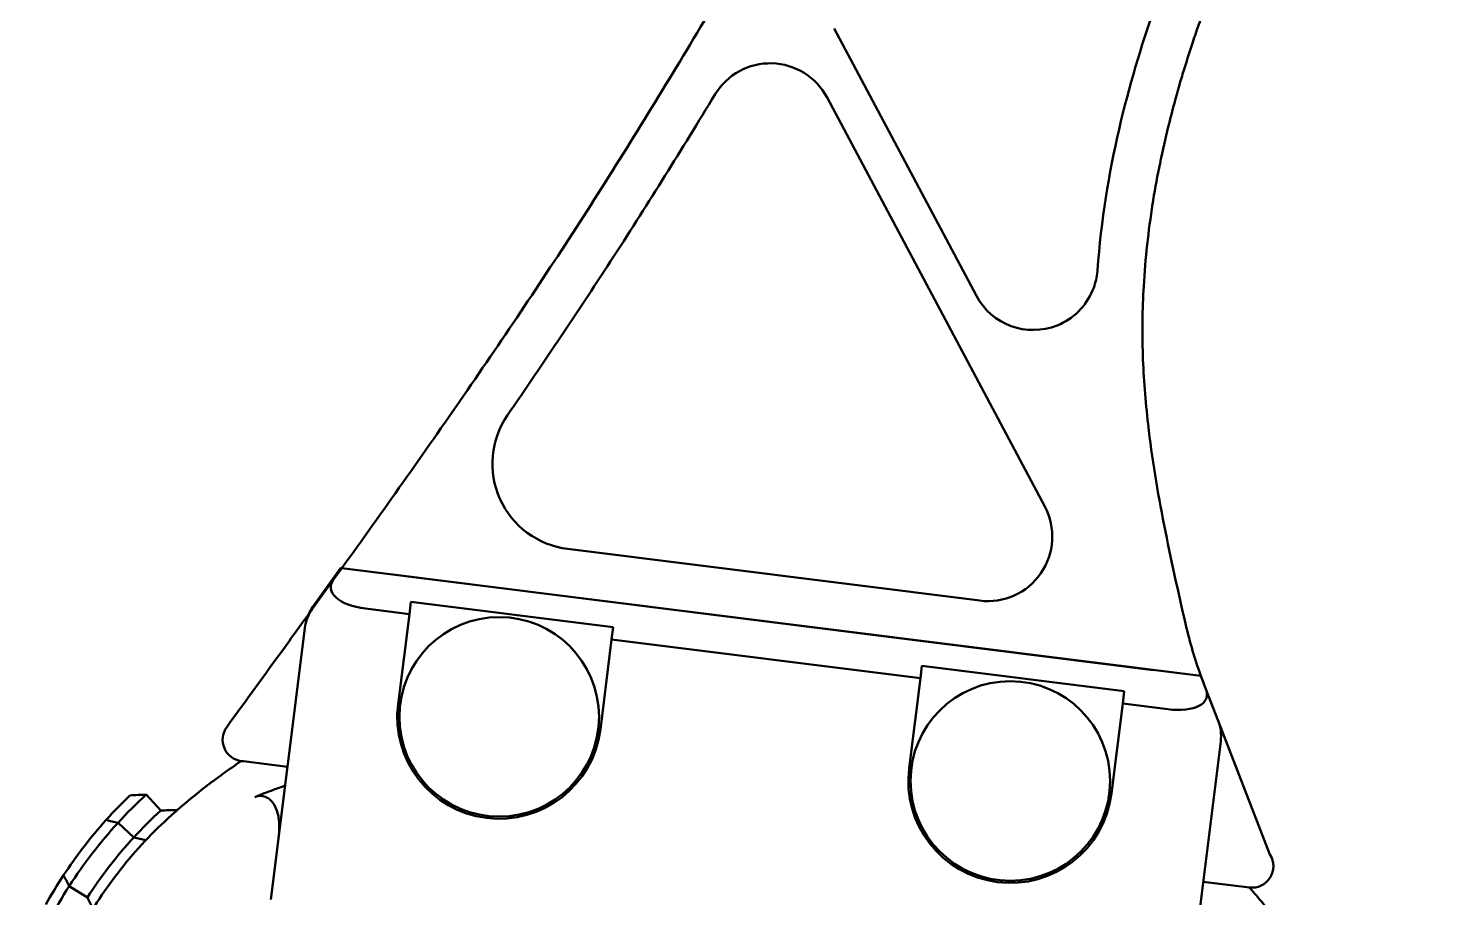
# Model space of a CAD drawing. Header units: millimetres. Extents: x 36 to 3196, y 27 to 5967.
# Drawn here: x 1316.3 to 1382.4, y 1958.5 to 1999 of the extents above; entities that cross this region are included whole.
import ezdxf

# ---------------------------------------------------------------- set-up
doc = ezdxf.new("R2010")
doc.units = ezdxf.units.MM
doc.layers.add('외형선(ISO)', color=7, linetype='Continuous', lineweight=50)

msp = doc.modelspace()

# ---------------------------------------------------------------- linework, layer by layer
at = {"layer": '외형선(ISO)'}
for p, q in [((1353.8668, 1999.0143), (1360.4976, 1986.55)), ((1353.5405, 1995.7951), (1363.6815, 1976.7325)), ((1341.4521, 1974.7569), (1360.6594, 1972.3469)), ((1329.5729, 1972.0453), (1330.8708, 1973.8673)), ((1330.545, 1973.3263), (1330.9313, 1973.8597)), ((1330.9313, 1973.8597), (1330.8708, 1973.8673)), ((1330.9313, 1973.8597), (1370.9561, 1968.8377)), ((1329.5727, 1971.9837), (1330.545, 1973.3263)), ((1368.7548, 1969.1139), (1333.1895, 1973.5764)), ((1334.0781, 1971.7192), (1332.0361, 1971.9755)), ((1334.15, 1972.2921), (1334.0781, 1971.7192)), ((1343.5761, 1971.1094), (1334.15, 1972.2921)), ((1334.0781, 1971.7192), (1333.5517, 1967.5236)), ((1327.6228, 1958.425), (1329.2081, 1971.0596)), ((1342.9778, 1966.3409), (1343.5042, 1970.5365)), ((1343.5042, 1970.5365), (1343.5761, 1971.1094)), ((1357.8914, 1968.7313), (1343.5042, 1970.5365)), ((1357.9633, 1969.3042), (1357.8914, 1968.7313)), ((1367.3894, 1968.1214), (1357.9633, 1969.3042)), ((1357.365, 1964.5357), (1357.8914, 1968.7313)), ((1370.9602, 1968.8371), (1370.9554, 1968.8377)), ((1370.9561, 1968.8377), (1371.1929, 1968.2261)), ((1367.3175, 1967.5486), (1367.3894, 1968.1214)), ((1371.1929, 1968.2261), (1371.7636, 1966.7514)), ((1367.3175, 1967.5486), (1366.7911, 1963.3529)), ((1369.4122, 1967.2857), (1367.3175, 1967.5486)), ((1371.7636, 1966.7514), (1374.1777, 1960.5146)), ((1371.8829, 1965.7805), (1370.2883, 1953.0716)), ((1326.2515, 1964.8724), (1326.2484, 1964.8728)), ((1326.2515, 1964.8724), (1326.3553, 1964.8594)), ((1328.398, 1964.6031), (1326.3553, 1964.8594)), ((1321.8213, 1963.3077), (1322.4963, 1962.5699)), ((1321.2399, 1961.3164), (1320.5036, 1961.9931)), ((1319.0749, 1958.5077), (1318.233, 1959.0473)), ((1373.1062, 1958.9934), (1371.0635, 1959.2497)), ((1373.1062, 1958.9934), (1373.2131, 1958.98))]:
    msp.add_line(p, q, dxfattribs=at)
for centre in [(1338.2647, 1966.9322), (1362.078, 1963.9443)]:
    msp.add_circle(centre, 4.65, dxfattribs=at)
for centre, radius, start, end in [((1350.8919, 1994.3861), 3, 28.012172, 148.774322), ((1363.1461, 1987.959), 3, 208.012172, 291.914724), ((1341.9501, 1978.7258), 4, 145.438309, 262.848252), ((1361.0329, 1975.3235), 3, 262.848252, 28.012172), ((1331.1926, 1970.8106), 2, 144.087762, 172.848259), ((1331.2019, 1970.8849), 2, 144.536927, 155.865558), ((1389.7455, 1975.7009), 20, 192.983482, 200.071377), ((1389.7455, 1975.7009), 20, 200.071377, 201.159569), ((1338.2647, 1966.9322), 4.75, 172.848252, 352.848252), ((1369.8985, 1966.0295), 2, 352.848252, 21.159605), ((1326.376, 1965.8646), 1, 143.978042, 262.848245), ((1362.078, 1963.9443), 4.75, 172.848325, 352.848179), ((1324.0232, 1909.0912), 54.2612, 92.325642, 93.138675), ((1336.333, 1947.4439), 22, 138.128841, 146.621534), ((1336.333, 1947.4439), 21.5, 137.413227, 147.337147), ((1323.9686, 1905.152), 57.4368, 90.703011, 91.46883), ((1336.333, 1947.4439), 20.5, 137.413228, 147.337147), ((1373.3376, 1959.9722), 1, 262.848259, 32.848266)]:
    msp.add_arc(centre, radius, start, end, dxfattribs=at)
for centre, major_axis, ratio, start_param, end_param in [((1363.1407, 1987.9595), (2.9924, -0.2795), 0.9990944, 0.0036108, 0.0199731), ((1332.8087, 1973.0423), (2.3915, 0.0961), 0.4598742, 2.7942112, 4.3650076), ((1368.9388, 1968.5089), (-2.2817, 0.6786), 0.4629047, 1.9146375, 3.4854338)]:
    msp.add_ellipse(centre, major_axis=major_axis, ratio=ratio, start_param=start_param, end_param=end_param, dxfattribs=at)
for points, knots in [([(1553.7561, 2146.4522), (1549.2049, 2143.8222), (1544.5594, 2141.3739), (1539.8509, 2139.0468), (1539.7751, 2139.0094), (1539.6993, 2138.972), (1539.6235, 2138.9346), (1534.9888, 2136.6488), (1530.2936, 2134.4794), (1525.5661, 2132.3719), (1525.4272, 2132.31), (1525.2884, 2132.2482), (1525.1495, 2132.1864), (1520.4816, 2130.1099), (1515.7829, 2128.0922), (1511.0798, 2126.0824), (1510.8931, 2126.0026), (1510.7065, 2125.9228), (1510.5198, 2125.8431), (1505.8631, 2123.8537), (1501.2031, 2121.87), (1496.5654, 2119.8426), (1496.3477, 2119.7474), (1496.13, 2119.6521), (1495.9123, 2119.5567), (1491.3086, 2117.539), (1486.728, 2115.4757), (1482.1909, 2113.3277), (1481.9582, 2113.2175), (1481.7256, 2113.1071), (1481.4931, 2112.9964), (1476.9787, 2110.8482), (1472.5084, 2108.6138), (1468.1027, 2106.2536), (1467.8697, 2106.1288), (1467.6368, 2106.0036), (1467.4041, 2105.878), (1465.3242, 2104.7556), (1463.2589, 2103.6046), (1461.2106, 2102.4207), (1460.9827, 2102.289), (1460.755, 2102.1569), (1460.5276, 2102.0244), (1458.4818, 2100.8324), (1456.4532, 2099.6071), (1454.444, 2098.3439), (1454.2245, 2098.2059), (1454.0053, 2098.0675), (1453.7863, 2097.9286), (1451.7775, 2096.6546), (1449.7884, 2095.342), (1447.8213, 2093.9871), (1447.6133, 2093.8438), (1447.4055, 2093.7001), (1447.1979, 2093.5558), (1445.2291, 2092.1875), (1443.2826, 2090.7762), (1441.3573, 2089.322), (1441.1611, 2089.1738), (1440.9652, 2089.0252), (1440.7695, 2088.8761), (1439.9035, 2088.2166), (1439.042, 2087.5486), (1438.1856, 2086.8725), (1437.1355, 2086.0437), (1436.0931, 2085.2028), (1435.0613, 2084.3525), (1434.877, 2084.2006), (1434.693, 2084.0483), (1434.5093, 2083.8958), (1432.6369, 2082.3409), (1430.7996, 2080.7547), (1428.9946, 2079.1366), (1428.8226, 2078.9824), (1428.651, 2078.828), (1428.4796, 2078.6733), (1426.6757, 2077.0446), (1424.9042, 2075.3839), (1423.1654, 2073.692), (1423.0051, 2073.536), (1422.845, 2073.3797), (1422.6852, 2073.2231), (1420.9477, 2071.5207), (1419.2432, 2069.7867), (1417.5712, 2068.0213), (1417.4221, 2067.8638), (1417.2732, 2067.7061), (1417.1245, 2067.5481), (1415.4538, 2065.7721), (1413.8159, 2063.9646), (1412.2083, 2062.128), (1412.0688, 2061.9686), (1411.9295, 2061.809), (1411.7905, 2061.6492), (1410.1846, 2059.8035), (1408.6088, 2057.9288), (1407.0603, 2056.0277), (1406.928, 2055.8654), (1406.796, 2055.7028), (1406.6641, 2055.5401), (1405.1184, 2053.6323), (1403.5997, 2051.6983), (1402.1051, 2049.7419), (1401.9776, 2049.5749), (1401.8502, 2049.4078), (1401.723, 2049.2405), (1401.0414, 2048.3441), (1400.3649, 2047.4432), (1399.6937, 2046.539), (1399.5678, 2046.3693), (1399.442, 2046.1996), (1399.3165, 2046.0297), (1398.648, 2045.1251), (1397.9847, 2044.2173), (1397.3261, 2043.3063), (1397.2012, 2043.1335), (1397.0765, 2042.9606), (1396.9519, 2042.7876), (1395.5161, 2040.7935), (1394.1024, 2038.7844), (1392.7064, 2036.7634), (1392.5816, 2036.5827), (1392.4569, 2036.4019), (1392.3324, 2036.2209), (1390.9433, 2034.2032), (1389.5715, 2032.174), (1388.2131, 2030.1357), (1388.0859, 2029.9448), (1387.9588, 2029.7538), (1387.8319, 2029.5628), (1387.2201, 2028.6424), (1386.6111, 2027.7202), (1386.0041, 2026.7967), (1385.8747, 2026.5999), (1385.7455, 2026.4031), (1385.6164, 2026.2062), (1385.0135, 2025.2871), (1384.4126, 2024.3667), (1383.8146, 2023.4446), (1383.683, 2023.2418), (1383.5516, 2023.0389), (1383.4204, 2022.8359), (1382.1023, 2020.7974), (1380.7992, 2018.7495), (1379.5352, 2016.6736), (1379.4095, 2016.4672), (1379.2842, 2016.2605), (1379.1593, 2016.0536), (1378.5938, 2015.1162), (1378.0368, 2014.173), (1377.492, 2013.2244), (1377.3754, 2013.0214), (1377.2593, 2012.8182), (1377.1438, 2012.6147), (1376.6006, 2011.6571), (1376.0701, 2010.6939), (1375.5553, 2009.7236), (1375.4519, 2009.5288), (1375.3492, 2009.3336), (1375.2471, 2009.1382), (1374.7328, 2008.1537), (1374.2352, 2007.1619), (1373.7576, 2006.1611), (1373.6709, 2005.9793), (1373.5847, 2005.7972), (1373.4993, 2005.6148), (1373.0212, 2004.5939), (1372.5643, 2003.5636), (1372.1327, 2002.5219), (1372.0653, 2002.359), (1371.9984, 2002.1959), (1371.9322, 2002.0325), (1371.4992, 2000.9639), (1371.0934, 1999.8831), (1370.7199, 1998.7883), (1370.6733, 1998.6516), (1370.6272, 1998.5147), (1370.5815, 1998.3776), (1370.4166, 1997.8815), (1370.2583, 1997.3825), (1370.1073, 1996.8799), (1370.0711, 1996.7594), (1370.0353, 1996.6387), (1369.9999, 1996.5179), (1369.847, 1995.9951), (1369.702, 1995.4685), (1369.566, 1994.9398), (1369.5399, 1994.8381), (1369.514, 1994.7363), (1369.4886, 1994.6344), (1369.351, 1994.0842), (1369.2234, 1993.5318), (1369.1065, 1992.9779), (1369.0897, 1992.8982), (1369.0731, 1992.8185), (1369.0567, 1992.7387), (1368.9382, 1992.1614), (1368.8315, 1991.5823), (1368.7371, 1991.0012), (1368.7281, 1990.9459), (1368.7193, 1990.8905), (1368.7105, 1990.8351), (1368.5098, 1989.5668), (1368.3684, 1988.2886), (1368.2943, 1986.9995)], [0, 0, 0, 0, 0.01576414, 0.01576414, 0.01576414, 0.01601792, 0.01601792, 0.01601792, 0.03152828, 0.03152828, 0.03152828, 0.03198373, 0.03198373, 0.03198373, 0.04729242, 0.04729242, 0.04729242, 0.04790004, 0.04790004, 0.04790004, 0.06305656, 0.06305656, 0.06305656, 0.0637682, 0.0637682, 0.0637682, 0.0788207, 0.0788207, 0.0788207, 0.07959276, 0.07959276, 0.07959276, 0.09458484, 0.09458484, 0.09458484, 0.0953779, 0.0953779, 0.0953779, 0.10246691, 0.10246691, 0.10246691, 0.10325564, 0.10325564, 0.10325564, 0.11034898, 0.11034898, 0.11034898, 0.1111237, 0.1111237, 0.1111237, 0.11823105, 0.11823105, 0.11823105, 0.11898269, 0.11898269, 0.11898269, 0.12611312, 0.12611312, 0.12611312, 0.12683972, 0.12683972, 0.12683972, 0.13005416, 0.13005416, 0.13005416, 0.13399519, 0.13399519, 0.13399519, 0.13469926, 0.13469926, 0.13469926, 0.14187726, 0.14187726, 0.14187726, 0.14256106, 0.14256106, 0.14256106, 0.14975933, 0.14975933, 0.14975933, 0.15042314, 0.15042314, 0.15042314, 0.1576414, 0.1576414, 0.1576414, 0.15828534, 0.15828534, 0.15828534, 0.16552347, 0.16552347, 0.16552347, 0.1661515, 0.1661515, 0.1661515, 0.17340554, 0.17340554, 0.17340554, 0.17402505, 0.17402505, 0.17402505, 0.18128761, 0.18128761, 0.18128761, 0.18190741, 0.18190741, 0.18190741, 0.18522865, 0.18522865, 0.18522865, 0.18585185, 0.18585185, 0.18585185, 0.18916968, 0.18916968, 0.18916968, 0.18979899, 0.18979899, 0.18979899, 0.19705175, 0.19705175, 0.19705175, 0.19770031, 0.19770031, 0.19770031, 0.20493383, 0.20493383, 0.20493383, 0.20561128, 0.20561128, 0.20561128, 0.20887486, 0.20887486, 0.20887486, 0.20957023, 0.20957023, 0.20957023, 0.2128159, 0.2128159, 0.2128159, 0.21352966, 0.21352966, 0.21352966, 0.22069797, 0.22069797, 0.22069797, 0.22141067, 0.22141067, 0.22141067, 0.224639, 0.224639, 0.224639, 0.22532981, 0.22532981, 0.22532981, 0.22858004, 0.22858004, 0.22858004, 0.2292328, 0.2292328, 0.2292328, 0.23252107, 0.23252107, 0.23252107, 0.23311847, 0.23311847, 0.23311847, 0.23646211, 0.23646211, 0.23646211, 0.23698479, 0.23698479, 0.23698479, 0.24040314, 0.24040314, 0.24040314, 0.24082995, 0.24082995, 0.24082995, 0.24237366, 0.24237366, 0.24237366, 0.24274361, 0.24274361, 0.24274361, 0.24434418, 0.24434418, 0.24434418, 0.24465206, 0.24465206, 0.24465206, 0.24631469, 0.24631469, 0.24631469, 0.24655384, 0.24655384, 0.24655384, 0.24828521, 0.24828521, 0.24828521, 0.24845013, 0.24845013, 0.24845013, 0.25222625, 0.25222625, 0.25222625, 0.25222625]), ([(1366.1381, 1987.7397), (1366.4791, 1992.3938), (1367.6085, 1996.5509), (1370.1368, 2003.802), (1371.928, 2007.6255), (1373.8845, 2011.2659)], [0, 0, 0, 0, 1.4003181, 1.4003181, 3.0562105, 3.0562105, 3.0562105, 3.0562105]), ([(1330.9313, 1973.8597), (1332.8442, 1976.5223), (1334.7409, 1979.1962), (1336.6035, 1981.8939), (1337.5557, 1983.2729), (1338.4991, 1984.6584), (1339.4311, 1986.0511), (1340.3623, 1987.4426), (1341.2821, 1988.8414), (1342.1878, 1990.2495), (1343.0941, 1991.6586), (1343.9858, 1993.0763), (1344.8666, 1994.5016), (1345.7497, 1995.9306), (1346.6218, 1997.3674), (1347.4862, 1998.8078), (1349.2222, 2001.7012), (1350.9283, 2004.6119), (1352.636, 2007.522)], [0, 0, 0, 0, 0.009835353, 0.009835353, 0.009835353, 0.01486322, 0.01486322, 0.01486322, 0.019886856, 0.019886856, 0.019886856, 0.024914135, 0.024914135, 0.024914135, 0.029954429, 0.029954429, 0.029954429, 0.040078469, 0.040078469, 0.040078469, 0.040078469]), ([(1338.656, 1980.9949), (1340.3394, 1983.4387), (1341.9939, 1985.9021), (1345.2485, 1990.928), (1346.7387, 1993.3222), (1348.3265, 1995.9414)], [0, 0, 0, 0, 0.8902372, 0.8902372, 1.796292, 1.796292, 1.796292, 1.796292]), ([(1364.2658, 1985.1757), (1364.3146, 1985.1954), (1364.3625, 1985.2161), (1364.7512, 1985.3966), (1365.0839, 1985.6341), (1365.6254, 1986.2231), (1365.8341, 1986.5745), (1366.0503, 1987.1655), (1366.1103, 1987.4249), (1366.1341, 1987.6908)], [-0.46764245, -0.46764245, -0.46764245, -0.46764245, -0.45212389, -0.45212389, -0.33908998, -0.33908998, -0.22605606, -0.22605606, -0.15023146, -0.15023146, -0.15023146, -0.15023146]), ([(1368.2943, 1986.9995), (1368.2325, 1985.9249), (1368.218, 1984.8517), (1368.2535, 1983.78), (1368.2711, 1983.2473), (1368.3011, 1982.7156), (1368.3419, 1982.1835), (1368.3832, 1981.6453), (1368.4357, 1981.1068), (1368.4976, 1980.5693)], [0, 0, 0, 0, 0.0032168603, 0.0032168603, 0.0032168603, 0.0048160941, 0.0048160941, 0.0048160941, 0.0064337206, 0.0064337206, 0.0064337206, 0.0064337206]), ([(1325.5672, 1966.4527), (1326.4631, 1967.6849), (1327.3601, 1968.9185), (1328.6661, 1970.7201), (1329.0771, 1971.2879), (1329.4875, 1971.856)], [0, 0, 0, 0, 0.45702929, 0.45702929, 0.6671696, 0.6671696, 0.6671696, 0.6671696]), ([(1323.001, 1962.3522), (1323.5179, 1962.8145), (1324.0445, 1963.2519), (1324.5777, 1963.6656), (1325.1102, 1964.0787), (1325.667, 1964.4819), (1326.2484, 1964.8728)], [0, 0, 0, 0, 0.5, 0.5, 0.5, 1, 1, 1, 1]), ([(1326.8802, 1963.1956), (1327.1653, 1963.3136), (1327.4532, 1963.4259), (1327.9129, 1963.5944), (1328.1147, 1963.6654), (1328.2879, 1963.7254)], [0.00000349, 0.00000349, 0.00000349, 0.00000349, 0.09256983, 0.09256983, 0.14674488, 0.14674488, 0.14674488, 0.14674488]), ([(1327.9821, 1961.288), (1328.01, 1961.5105), (1328.023, 1961.7396), (1327.9996, 1962.1762), (1327.9649, 1962.3937), (1327.8346, 1962.7551), (1327.7582, 1962.8866), (1327.6014, 1963.0674), (1327.5205, 1963.1344), (1327.3517, 1963.2188), (1327.2708, 1963.2418), (1327.133, 1963.2516), (1327.0794, 1963.2485), (1326.9762, 1963.2299), (1326.9274, 1963.2151), (1326.8802, 1963.1956)], [-0.23029323, -0.23029323, -0.23029323, -0.23029323, -0.17805812, -0.17805812, -0.12835227, -0.12835227, -0.08805584, -0.08805584, -0.05679583, -0.05679583, -0.0314515, -0.0314515, -0.01530407, -0.01530407, 0, 0, 0, 0]), ([(1319.1949, 1937.1345), (1318.5759, 1938.1636), (1318.0606, 1939.2284), (1317.6428, 1940.3254), (1317.4338, 1940.8739), (1317.2494, 1941.4306), (1317.0896, 1941.9952), (1316.9297, 1942.5599), (1316.7938, 1943.1357), (1316.6845, 1943.7111), (1316.4658, 1944.862), (1316.3519, 1946.0086), (1316.3352, 1947.1514), (1316.3268, 1947.7228), (1316.3429, 1948.2933), (1316.3835, 1948.8631), (1316.424, 1949.4328), (1316.4892, 1950.0033), (1316.5789, 1950.57), (1316.7582, 1951.7033), (1317.0312, 1952.8023), (1317.3938, 1953.8709), (1317.7565, 1954.9395), (1318.2096, 1955.9792), (1318.7561, 1956.9859), (1319.3026, 1957.9926), (1319.9291, 1958.9422), (1320.6355, 1959.8369), (1321.3418, 1960.7316), (1322.1279, 1961.5714), (1323.001, 1962.3522)], [-1, -1, -1, -1, -0.875, -0.875, -0.875, -0.8125, -0.8125, -0.8125, -0.75, -0.75, -0.75, -0.625, -0.625, -0.625, -0.5625, -0.5625, -0.5625, -0.5, -0.5, -0.5, -0.375, -0.375, -0.375, -0.25, -0.25, -0.25, -0.125, -0.125, -0.125, 0, 0, 0, 0]), ([(1320.5036, 1961.9931), (1320.4108, 1962.0147), (1320.3184, 1962.0367), (1320.1341, 1962.0816), (1320.0423, 1962.1046), (1319.9508, 1962.128)], [0, 0, 0, 0, 0.037874523, 0.037874523, 0.07574906, 0.07574906, 0.07574906, 0.07574906]), ([(1321.8047, 1961.1892), (1321.7099, 1961.2094), (1321.6154, 1961.2301), (1321.4271, 1961.2725), (1321.3333, 1961.2942), (1321.2399, 1961.3164)], [0.000025124, 0.000025124, 0.000025124, 0.000025124, 0.03825646, 0.03825646, 0.076512754, 0.076512754, 0.076512754, 0.076512754]), ([(1317.9618, 1959.5476), (1318.0078, 1959.465), (1318.0533, 1959.3821), (1318.1437, 1959.2154), (1318.1886, 1959.1316), (1318.233, 1959.0473)], [0.000000971, 0.000000971, 0.000000971, 0.000000971, 0.037875546, 0.037875546, 0.075750126, 0.075750126, 0.075750126, 0.075750126]), ([(1375.7371, 1955.7352), (1375.3504, 1956.3108), (1374.9482, 1956.8649), (1374.5337, 1957.3974), (1374.1198, 1957.9293), (1373.6798, 1958.4576), (1373.2131, 1958.98)], [0, 0, 0, 0, 0.5, 0.5, 0.5, 1, 1, 1, 1]), ([(1319.0749, 1958.5077), (1319.1202, 1958.4229), (1319.1651, 1958.3377), (1319.254, 1958.1664), (1319.2981, 1958.0803), (1319.3417, 1957.9938)], [0.000000987, 0.000000987, 0.000000987, 0.000000987, 0.038257657, 0.038257657, 0.076495472, 0.076495472, 0.076495472, 0.076495472])]:
    msp.add_open_spline(points, degree=3, knots=knots, dxfattribs=at)
for points in [[(1368.4976, 1980.5693), (1368.6796, 1978.9905), (1369.2049, 1975.8559), (1369.8999, 1972.7555), (1370.2568, 1971.2075)], [(1330.9294, 1973.8571), (1330.93, 1973.8579), (1330.9307, 1973.8588), (1330.9313, 1973.8597)], [(1319.9508, 1962.128), (1320.3041, 1962.5221), (1320.6715, 1962.9034), (1321.0523, 1963.271)], [(1320.5036, 1961.9931), (1320.9236, 1962.4501), (1321.3634, 1962.8888), (1321.8213, 1963.3077)], [(1321.2399, 1961.3164), (1321.6403, 1961.7521), (1322.0597, 1962.1704), (1322.4963, 1962.5699)], [(1317.1369, 1958.1914), (1317.3955, 1958.6532), (1317.6707, 1959.1056), (1317.9618, 1959.5476)], [(1317.2972, 1957.4383), (1317.5858, 1957.9878), (1317.8981, 1958.5248), (1318.233, 1959.0473)]]:
    msp.add_open_spline(points, degree=3, dxfattribs=at)

doc.saveas('drawing.dxf')
